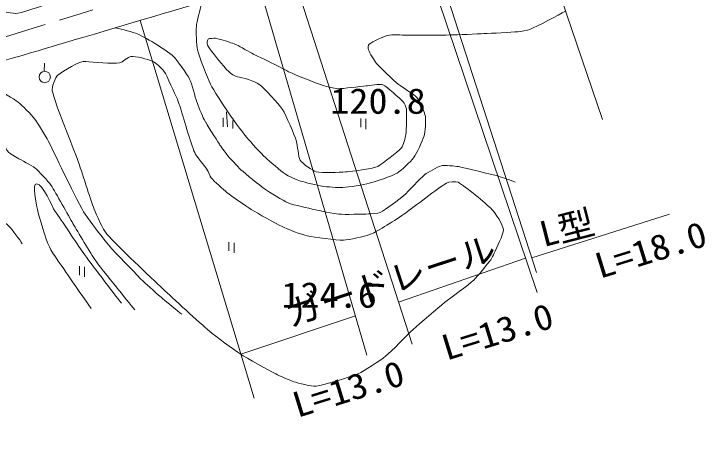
# Model space of a CAD drawing. Units: millimetres on the paper, with parts at other scales. Extents: x 40 to 680, y 20 to 380.
# Drawn here: x 207.7 to 277.3, y 245.2 to 289.1 of the extents above; entities that cross this region are included whole.
import ezdxf
from ezdxf.enums import TextEntityAlignment as Align

# ---------------------------------------------------------------- set-up
doc = ezdxf.new("R2010")
doc.units = ezdxf.units.MM
doc.linetypes.add('CHAIN', pattern=[18.5, 12, -1.5, 3.5, -1.5])
doc.layers.add('M-BMK', color=2, linetype='CHAIN', lineweight=13)
doc.layers.add('M-WORK', color=1, linetype='Continuous', lineweight=13)
doc.styles.add('ＭＳ ゴシック', font='')
doc.styles.get('ＭＳ ゴシック').set_extended_font_data('MS Gothic')

msp = doc.modelspace()

# ---------------------------------------------------------------- linework, layer by layer
at = {"layer": 'M-BMK'}
msp.add_open_spline([(163.905, 273.939), (169.123, 275.49), (175.927, 277.527), (178.762, 278.373), (182.238, 279.41), (192.669, 282.518), (196.141, 283.572), (202.472, 285.495), (221.438, 291.358), (227.776, 293.261), (232.588, 294.706), (247.074, 298.868), (251.886, 300.31), (253.077, 300.667), (255.773, 301.518), (258.051, 302.251)], degree=3, knots=[0, 0, 0, 0, 1, 1, 1, 2, 2, 2, 3, 3, 3, 4, 4, 4, 5, 5, 5, 5], dxfattribs=at)
at = {"layer": 'M-WORK'}
for p, q in [((258.957, 301.626), (266.868, 278.529)), ((248.274, 296.759), (260.284, 261.156)), ((260.227, 263.16), (249.847, 295.242)), ((247.707, 255.943), (235.734, 293.037)), ((243.148, 254.866), (232.33, 292.029)), ((220.366, 288.482), (231.817, 250.519)), ((210.696, 283.367), (210.742, 284.186)), ((229.142, 277.796), (229.053, 279.282)), ((228.721, 277.79), (228.707, 278.705)), ((242.551, 278.629), (242.551, 277.754)), ((243.074, 278.582), (243.067, 277.571)), ((229.671, 277.613), (229.691, 278.434)), ((259.752, 264.626), (273.582, 269.034)), ((229.294, 266.195), (229.294, 265.319)), ((229.816, 266.147), (229.809, 265.136)), ((246.341, 260.174), (259.121, 264.602)), ((214.247, 263.779), (214.247, 262.904)), ((214.77, 263.732), (214.763, 262.721)), ((230.478, 254.958), (242.015, 258.809))]:
    msp.add_line(p, q, dxfattribs=at)
msp.add_circle((210.765, 282.796), 0.575, dxfattribs=at)
for points, knots in [([(97.143, 321.474), (97.6, 320.088), (98.229, 318.206), (98.495, 317.44), (99.056, 315.821), (100.795, 310.986), (101.365, 309.37), (101.878, 307.918), (103.394, 303.553), (103.907, 302.101), (104.249, 301.132), (105.264, 298.221), (105.637, 297.264), (105.796, 296.858), (106.36, 295.677), (106.56, 295.29), (107.176, 294.095), (109.075, 290.537), (109.718, 289.357), (109.94, 288.948), (110.696, 287.768), (110.886, 287.343), (111.003, 287.08), (111.219, 286.233), (111.24, 285.946), (111.266, 285.608), (111.158, 284.592), (111.117, 284.255), (111.071, 283.884), (110.698, 282.772), (110.803, 282.413), (110.928, 281.987), (111.878, 280.998), (112.171, 280.665), (112.687, 280.08), (114.279, 278.362), (114.844, 277.824), (115.361, 277.331), (117, 275.946), (117.571, 275.517), (117.818, 275.332), (118.642, 274.898), (118.921, 274.764), (119.756, 274.363), (122.286, 273.213), (123.136, 272.843), (123.5, 272.685), (124.607, 272.237), (124.988, 272.124), (125.108, 272.089), (125.492, 272.077), (125.613, 272.11), (126.142, 272.254), (127.68, 272.844), (128.206, 273.001), (128.753, 273.163), (130.413, 273.589), (130.972, 273.705), (131.273, 273.768), (132.193, 273.875), (132.501, 273.891), (132.733, 273.904), (133.433, 273.889), (133.663, 273.853), (134.005, 273.799), (135.018, 273.558), (135.345, 273.444), (136.146, 273.166), (138.512, 272.227), (139.295, 271.899), (139.649, 271.751), (140.662, 271.195), (141.023, 271.063), (141.189, 271.003), (141.723, 270.922), (141.897, 270.949), (142.755, 271.085), (145.298, 271.668), (146.142, 271.871), (147.055, 272.09), (149.771, 272.834), (150.682, 273.058), (151.321, 273.215), (153.259, 273.603), (153.893, 273.78), (155.785, 274.307), (161.427, 276.008), (163.308, 276.574), (165.344, 277.187), (171.448, 279.043), (173.48, 279.673), (175.14, 280.187), (180.107, 281.767), (181.764, 282.292), (181.923, 282.343), (182.413, 282.469), (182.561, 282.549), (183.417, 283.016), (185.91, 284.554), (186.768, 285.019), (187.415, 285.369), (189.403, 286.331), (190.079, 286.62), (190.786, 286.921), (192.955, 287.707), (193.677, 287.97), (194.089, 288.119), (195.327, 288.57), (195.751, 288.682), (196.276, 288.821), (197.872, 289.153), (198.41, 289.224), (199.171, 289.323), (201.469, 289.532), (202.236, 289.529), (206.344, 289.534), (207.248, 289.193), (207.836, 289.18), (208.389, 289.208), (209.966, 289.78), (210.495, 289.94), (215.775, 291.535), (231.606, 296.338), (236.879, 297.952), (240.977, 299.206), (252.486, 302.761), (257.984, 304.469)], [0, 0, 0, 0, 1, 1, 1, 2, 2, 2, 3, 3, 3, 4, 4, 4, 5, 5, 5, 6, 6, 6, 7, 7, 7, 8, 8, 8, 9, 9, 9, 10, 10, 10, 11, 11, 11, 12, 12, 12, 13, 13, 13, 14, 14, 14, 15, 15, 15, 16, 16, 16, 17, 17, 17, 18, 18, 18, 19, 19, 19, 20, 20, 20, 21, 21, 21, 22, 22, 22, 23, 23, 23, 24, 24, 24, 25, 25, 25, 26, 26, 26, 27, 27, 27, 28, 28, 28, 29, 29, 29, 30, 30, 30, 31, 31, 31, 32, 32, 32, 33, 33, 33, 34, 34, 34, 35, 35, 35, 36, 36, 36, 37, 37, 37, 38, 38, 38, 39, 39, 39, 40, 40, 40, 41, 41, 41, 42, 42, 42, 42]), ([(164.632, 245.213), (164.113, 245.878), (162.527, 247.848), (161.988, 248.497), (161.572, 248.999), (160.296, 250.482), (159.858, 250.966), (159.103, 251.801), (156.834, 254.304), (156.026, 255.088), (155.065, 256.02), (152.04, 258.667), (151.022, 259.538), (150.459, 260.02), (148.713, 261.401), (148.123, 261.851), (147.71, 262.167), (146.42, 263.048), (146.009, 263.367), (145.718, 263.593), (144.828, 264.274), (144.614, 264.575), (144.67, 264.745), (144.574, 265.213), (144.588, 265.372), (144.601, 265.527), (144.614, 266.051), (144.747, 266.13), (145.107, 266.345), (146.364, 266.567), (146.768, 266.675), (148.197, 267.058), (152.49, 268.183), (153.914, 268.583), (154.287, 268.687), (155.38, 269.079), (155.749, 269.195), (157.13, 269.627), (161.278, 270.905), (162.664, 271.322), (164.646, 271.919), (170.603, 273.673), (172.587, 274.263), (175.305, 275.069), (183.458, 277.488), (186.174, 278.302), (188.867, 279.109), (196.936, 281.561), (199.63, 282.364), (202.088, 283.097), (209.475, 285.256), (211.936, 285.983), (214.663, 286.788), (222.843, 289.217), (225.57, 290.026), (230.141, 291.382), (243.859, 295.441), (248.428, 296.805), (248.443, 296.809), (248.462, 296.817), (248.484, 296.827)], [0, 0, 0, 0, 1, 1, 1, 2, 2, 2, 3, 3, 3, 4, 4, 4, 5, 5, 5, 6, 6, 6, 7, 7, 7, 8, 8, 8, 9, 9, 9, 10, 10, 10, 11, 11, 11, 12, 12, 12, 13, 13, 13, 14, 14, 14, 15, 15, 15, 16, 16, 16, 17, 17, 17, 18, 18, 18, 19, 19, 19, 20, 20, 20, 20]), ([(226.872, 290.841), (226.779, 290.703), (226.567, 290.249), (226.521, 290.09), (226.395, 289.654), (226.056, 288.33), (226.018, 287.877), (225.978, 287.409), (226.019, 285.987), (226.132, 285.531), (226.309, 284.811), (227.126, 282.734), (227.449, 282.066), (227.717, 281.514), (228.724, 279.967), (229.069, 279.46), (229.454, 278.894), (230.664, 277.234), (231.098, 276.705), (231.444, 276.283), (232.564, 275.088), (232.96, 274.713), (233.336, 274.357), (234.521, 273.345), (234.951, 273.056), (235.231, 272.869), (236.159, 272.455), (236.478, 272.349), (236.903, 272.208), (238.213, 271.895), (238.656, 271.828), (239.073, 271.764), (240.339, 271.671), (240.759, 271.697), (241.294, 271.731), (242.885, 271.988), (243.403, 272.126), (243.981, 272.279), (245.695, 272.852), (246.214, 273.149), (246.602, 273.372), (247.589, 274.313), (247.852, 274.676), (248.138, 275.071), (248.779, 276.403), (248.913, 276.873), (249.022, 277.253), (249.113, 278.456), (249.043, 278.846), (248.971, 279.246), (248.487, 280.396), (248.224, 280.707), (247.923, 281.064), (246.682, 281.765), (246.326, 282.066), (245.861, 282.459), (244.527, 283.71), (244.129, 284.17), (243.922, 284.408), (243.443, 285.235), (243.328, 285.529), (243.288, 285.633), (243.294, 286.02), (243.384, 286.087), (243.721, 286.337), (244.875, 286.881), (245.283, 286.981), (245.644, 287.069), (246.771, 287.003), (247.142, 287.006), (248.024, 287.011), (250.67, 287.002), (251.552, 287.019), (252.235, 287.033), (254.282, 287.129), (254.964, 287.162), (255.643, 287.194), (257.681, 287.283), (258.358, 287.344), (258.599, 287.366), (259.324, 287.476), (259.546, 287.572), (260.287, 287.894), (262.445, 289.004), (263.138, 289.42)], [0, 0, 0, 0, 1, 1, 1, 2, 2, 2, 3, 3, 3, 4, 4, 4, 5, 5, 5, 6, 6, 6, 7, 7, 7, 8, 8, 8, 9, 9, 9, 10, 10, 10, 11, 11, 11, 12, 12, 12, 13, 13, 13, 14, 14, 14, 15, 15, 15, 16, 16, 16, 17, 17, 17, 18, 18, 18, 19, 19, 19, 20, 20, 20, 21, 21, 21, 22, 22, 22, 23, 23, 23, 24, 24, 24, 25, 25, 25, 26, 26, 26, 27, 27, 27, 28, 28, 28, 28]), ([(217.873, 287.742), (218.559, 287.591), (219.659, 287.292), (220.064, 287.137), (220.457, 286.986), (221.549, 286.343), (221.906, 286.121), (222.281, 285.888), (223.414, 285.184), (223.72, 284.867), (224.11, 284.464), (225.079, 283.077), (225.335, 282.578), (225.553, 282.153), (225.9, 280.753), (226.062, 280.303), (226.192, 279.942), (226.612, 278.866), (226.793, 278.527), (227.067, 278.015), (228.01, 276.55), (228.326, 276.063), (228.465, 275.848), (228.905, 275.214), (229.07, 275.018), (229.34, 274.697), (230.188, 273.763), (230.498, 273.481), (230.95, 273.07), (232.372, 271.912), (232.871, 271.562), (233.325, 271.244), (234.743, 270.359), (235.255, 270.147), (235.758, 269.939), (237.361, 269.601), (237.892, 269.483), (238.381, 269.375), (239.854, 269.059), (240.354, 269.019), (240.945, 268.971), (242.726, 269.021), (243.319, 269.045), (243.56, 269.055), (244.301, 269.081), (244.515, 269.192), (245.03, 269.458), (246.427, 270.505), (246.869, 270.88), (247.326, 271.268), (248.526, 272.622), (248.996, 272.994), (249.289, 273.226), (250.282, 273.786), (250.645, 273.872), (250.982, 273.952), (252.033, 273.854), (252.374, 273.792), (253.189, 273.644), (255.603, 273.04), (256.403, 272.822), (256.745, 272.728), (257.752, 272.377), (258.078, 272.237)], [0, 0, 0, 0, 1, 1, 1, 2, 2, 2, 3, 3, 3, 4, 4, 4, 5, 5, 5, 6, 6, 6, 7, 7, 7, 8, 8, 8, 9, 9, 9, 10, 10, 10, 11, 11, 11, 12, 12, 12, 13, 13, 13, 14, 14, 14, 15, 15, 15, 16, 16, 16, 17, 17, 17, 18, 18, 18, 19, 19, 19, 20, 20, 20, 21, 21, 21, 21]), ([(230.144, 282.814), (230.601, 282.797), (231.934, 282.337), (232.304, 282.069), (232.865, 281.663), (234.287, 280.116), (234.668, 279.537), (235.053, 278.953), (235.851, 276.996), (236.083, 276.335), (236.211, 275.97), (236.244, 274.761), (236.455, 274.437), (236.672, 274.103), (237.689, 273.381), (238.075, 273.282), (238.644, 273.136), (240.428, 273.235), (241.016, 273.264), (241.432, 273.284), (242.672, 273.454), (243.082, 273.524), (243.324, 273.566), (244.064, 273.695), (244.273, 273.822), (244.788, 274.135), (246.241, 275.232), (246.638, 275.684), (246.824, 275.896), (247.049, 276.744), (247.084, 277.024), (247.15, 277.538), (247.184, 279.096), (247.14, 279.612), (247.127, 279.764), (246.913, 280.192), (246.805, 280.3), (246.429, 280.679), (245.248, 281.802), (244.757, 282.013), (244.449, 282.146), (243.417, 281.93), (243.082, 281.901), (242.504, 281.852), (240.776, 281.617), (240.197, 281.622), (239.907, 281.625), (239.057, 281.846), (238.782, 281.939), (238.142, 282.155), (236.256, 282.9), (235.636, 283.167), (235.306, 283.31), (234.357, 283.826), (234.035, 283.986), (233.579, 284.213), (232.198, 284.87), (231.745, 285.103), (231.401, 285.28), (230.401, 285.87), (230.051, 286.034), (229.837, 286.135), (229.16, 286.355), (228.934, 286.425), (228.739, 286.485), (228.151, 286.666), (227.948, 286.686), (227.798, 286.7), (227.318, 286.689), (227.203, 286.592), (227.111, 286.515), (227.064, 286.098), (227.129, 285.997), (227.495, 285.42), (228.784, 283.816), (229.269, 283.335), (229.414, 283.191), (229.941, 282.821), (230.144, 282.814)], [0, 0, 0, 0, 1, 1, 1, 2, 2, 2, 3, 3, 3, 4, 4, 4, 5, 5, 5, 6, 6, 6, 7, 7, 7, 8, 8, 8, 9, 9, 9, 10, 10, 10, 11, 11, 11, 12, 12, 12, 13, 13, 13, 14, 14, 14, 15, 15, 15, 16, 16, 16, 17, 17, 17, 18, 18, 18, 19, 19, 19, 20, 20, 20, 21, 21, 21, 22, 22, 22, 23, 23, 23, 24, 24, 24, 25, 25, 25, 26, 26, 26, 26]), ([(212.091, 282.99), (211.822, 282.785), (211.441, 281.729), (211.518, 281.4), (211.857, 279.95), (213.599, 275.819), (214.098, 274.415), (214.444, 273.441), (215.36, 270.477), (215.74, 269.516), (215.946, 268.993), (216.649, 267.439), (217.017, 267.014), (218.045, 265.822), (221.502, 262.595), (222.646, 261.515), (223.566, 260.646), (226.367, 258.08), (227.337, 257.267), (227.922, 256.776), (229.77, 255.413), (230.412, 254.999), (231.107, 254.552), (233.276, 253.349), (234.009, 252.967), (234.356, 252.785), (235.432, 252.298), (235.807, 252.185), (236.244, 252.052), (237.595, 251.685), (238.048, 251.742), (238.922, 251.851), (241.461, 252.645), (242.27, 252.993), (242.871, 253.25), (244.523, 254.33), (245.033, 254.739), (245.639, 255.226), (247.246, 256.926), (247.821, 257.449), (248.435, 258.006), (250.332, 259.611), (250.975, 260.134), (251.552, 260.602), (253.375, 261.896), (253.92, 262.401), (254.308, 262.761), (255.294, 264.012), (255.614, 264.434), (255.703, 264.551), (255.896, 264.95), (255.953, 265.085), (256.152, 265.56), (256.915, 266.969), (256.891, 267.483), (256.869, 267.945), (256.065, 269.156), (255.744, 269.49), (255.138, 270.12), (253.086, 271.785), (252.33, 272.226), (252.132, 272.342), (251.382, 272.264), (251.183, 272.148), (250.298, 271.629), (247.876, 269.719), (247.04, 269.125), (246.708, 268.89), (245.694, 268.214), (245.346, 268.004), (244.974, 267.781), (243.853, 267.105), (243.443, 266.962), (242.936, 266.784), (241.348, 266.426), (240.811, 266.414), (240.077, 266.399), (237.88, 266.674), (237.162, 266.831), (236.636, 266.947), (235.122, 267.539), (234.634, 267.77), (233.993, 268.072), (232.136, 269.116), (231.533, 269.49), (231.024, 269.805), (229.554, 270.839), (229.083, 271.21), (228.744, 271.477), (227.777, 272.344), (227.493, 272.669), (227.375, 272.804), (227.2, 273.327), (227.102, 273.477), (226.871, 273.834), (226.02, 274.807), (225.851, 275.197), (225.461, 276.102), (224.645, 278.951), (224.34, 279.888), (224.296, 280.025), (224.165, 280.435), (224.105, 280.566), (223.847, 281.134), (223.094, 282.859), (222.75, 283.381), (222.579, 283.64), (221.861, 284.27), (221.577, 284.397), (221.178, 284.576), (219.877, 284.89), (219.44, 284.866), (219.177, 284.851), (218.556, 284.243), (218.294, 284.214), (217.619, 284.141), (215.57, 284.235), (214.906, 284.371), (214.291, 284.496), (212.591, 283.368), (212.091, 282.99)], [0, 0, 0, 0, 1, 1, 1, 2, 2, 2, 3, 3, 3, 4, 4, 4, 5, 5, 5, 6, 6, 6, 7, 7, 7, 8, 8, 8, 9, 9, 9, 10, 10, 10, 11, 11, 11, 12, 12, 12, 13, 13, 13, 14, 14, 14, 15, 15, 15, 16, 16, 16, 17, 17, 17, 18, 18, 18, 19, 19, 19, 20, 20, 20, 21, 21, 21, 22, 22, 22, 23, 23, 23, 24, 24, 24, 25, 25, 25, 26, 26, 26, 27, 27, 27, 28, 28, 28, 29, 29, 29, 30, 30, 30, 31, 31, 31, 32, 32, 32, 33, 33, 33, 34, 34, 34, 35, 35, 35, 36, 36, 36, 37, 37, 37, 38, 38, 38, 39, 39, 39, 40, 40, 40, 40]), ([(203.777, 282.072), (204.387, 281.981), (205.458, 281.731), (205.835, 281.582), (206.32, 281.389), (207.681, 280.597), (208.095, 280.28), (208.467, 279.997), (209.442, 278.978), (209.729, 278.609), (210.05, 278.195), (210.866, 276.847), (211.115, 276.386), (211.487, 275.701), (212.48, 273.584), (212.828, 272.887), (213.191, 272.158), (214.249, 269.953), (214.671, 269.257), (215.008, 268.7), (216.211, 267.158), (216.61, 266.643), (216.829, 266.36), (217.515, 265.529), (217.759, 265.266), (218.33, 264.653), (220.084, 262.849), (220.685, 262.265), (221.061, 261.899), (222.243, 260.858), (222.642, 260.517), (223.014, 260.199), (224.154, 259.27), (224.541, 258.969)], [0, 0, 0, 0, 1, 1, 1, 2, 2, 2, 3, 3, 3, 4, 4, 4, 5, 5, 5, 6, 6, 6, 7, 7, 7, 8, 8, 8, 9, 9, 9, 10, 10, 10, 11, 11, 11, 11]), ([(186.336, 275.591), (186.748, 275.684), (187.985, 275.954), (188.398, 276.04), (188.838, 276.131), (190.166, 276.38), (190.605, 276.478), (191.536, 276.688), (194.312, 277.386), (195.246, 277.582), (195.894, 277.719), (197.858, 278.039), (198.513, 278.142), (198.86, 278.197), (199.905, 278.341), (200.255, 278.368), (200.637, 278.397), (201.789, 278.468), (202.17, 278.421), (202.58, 278.371), (203.778, 278.034), (204.164, 277.89), (204.457, 277.78), (205.297, 277.346), (205.547, 277.158), (205.788, 276.977), (206.393, 276.3), (206.584, 276.068), (206.71, 275.915), (206.988, 275.382), (207.129, 275.243), (207.279, 275.097), (207.827, 274.779), (208.007, 274.672), (208.356, 274.465), (209.461, 273.931), (209.775, 273.674), (210.147, 273.371), (211.127, 272.302), (211.398, 271.906), (211.897, 271.176), (213.154, 268.837), (213.605, 268.077), (214.055, 267.318), (215.404, 265.04), (215.905, 264.314), (216.324, 263.707), (217.733, 262.003), (218.192, 261.428), (218.515, 261.025), (219.488, 259.82), (219.815, 259.42)], [0, 0, 0, 0, 1, 1, 1, 2, 2, 2, 3, 3, 3, 4, 4, 4, 5, 5, 5, 6, 6, 6, 7, 7, 7, 8, 8, 8, 9, 9, 9, 10, 10, 10, 11, 11, 11, 12, 12, 12, 13, 13, 13, 14, 14, 14, 15, 15, 15, 16, 16, 16, 17, 17, 17, 17]), ([(215.42, 259.555), (214.945, 260.224), (213.541, 262.247), (213.08, 262.926), (212.703, 263.481), (211.511, 265.113), (211.229, 265.722), (210.896, 266.441), (210.209, 268.728), (210.031, 269.501), (209.916, 269.996), (209.449, 272.134), (209.954, 272.075), (210.635, 271.997), (211.433, 269.851), (211.829, 269.292), (212.403, 268.48), (214.036, 265.981), (214.617, 265.174), (215.366, 264.136), (217.68, 261.07), (218.475, 260.066)], [0, 0, 0, 0, 1, 1, 1, 2, 2, 2, 3, 3, 3, 4, 4, 4, 5, 5, 5, 6, 6, 6, 7, 7, 7, 7]), ([(198.936, 264.199), (198.941, 264.73), (199.258, 266.31), (199.458, 266.802), (199.618, 267.194), (200.342, 268.283), (200.693, 268.521), (201.155, 268.833), (202.783, 269.329), (203.333, 269.423), (203.709, 269.487), (204.882, 269.447), (205.233, 269.299), (205.684, 269.11), (206.824, 268.154), (207.17, 267.808), (207.484, 267.496), (208.287, 266.429), (208.5, 266.042)], [0, 0, 0, 0, 1, 1, 1, 2, 2, 2, 3, 3, 3, 4, 4, 4, 5, 5, 5, 6, 6, 6, 6])]:
    msp.add_open_spline(points, degree=3, knots=knots, dxfattribs=at)

# ---------------------------------------------------------------- texts
at = {"layer": 'M-WORK', "style": 'ＭＳ ゴシック', "width": 1.1}
for s, p in [('120.8', (239.482, 278.333)), ('124.6', (234.566, 258.851))]:
    msp.add_text(s, height=2.566, dxfattribs=at).set_placement(p, align=Align.BOTTOM_LEFT)
at = {"layer": 'M-WORK', "style": 'ＭＳ ゴシック'}
for s, rotation, width, p in [('L型', 14.43, 1.05, (261.124, 264.961)), ('L=18.0', 17.193, 1.1, (266.815, 261.78)), ('ガードレール', 18.229, 1.05, (235.68, 256.918)), ('L=13.0', 17.193, 1.1, (251.389, 253.556)), ('L=13.0', 17.193, 1.1, (236.397, 247.81))]:
    msp.add_text(s, height=2.566, rotation=rotation, dxfattribs=dict(at, width=width)).set_placement(p, align=Align.BOTTOM_LEFT)

doc.saveas('drawing.dxf')
